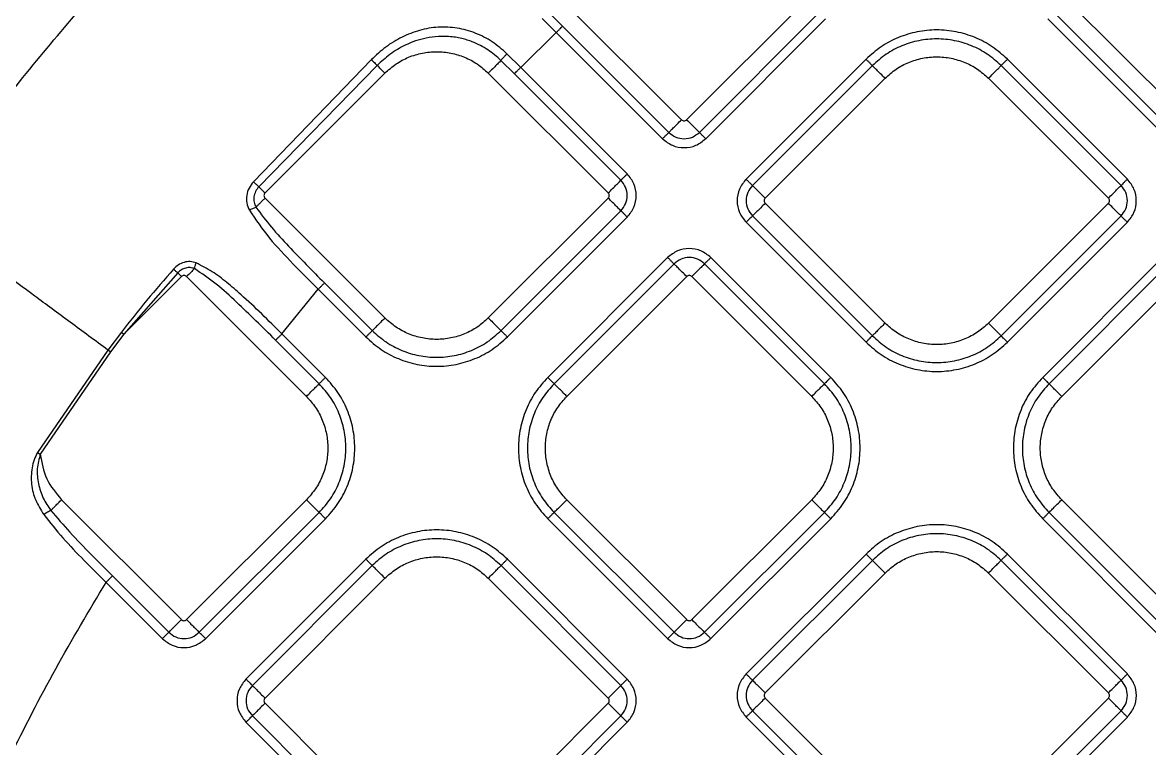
# Model space of a CAD drawing. Extents: x 943 to 1030, y 781 to 934.
# Drawn here: x 976.25 to 982.45, y 850.8 to 854.79 of the extents above; entities that cross this region are included whole.
import ezdxf

# ---------------------------------------------------------------- set-up
doc = ezdxf.new("R2010")
doc.units = 0
doc.header["$MEASUREMENT"] = 0
doc.layers.add('1', color=4, linetype='Continuous')

# ---------------------------------------------------------------- blocks, each defined once
blk = doc.blocks.new('AIRA')
at = {"layer": '1', "color": 3, "linetype": 'Continuous', "lineweight": 25}
for p, q in [((36.6975, 51.0894), (36.0387, 51.7483)), ((37.3846, 51.7483), (36.7258, 51.0894)), ((39.474, 51.0895), (38.8152, 51.7483)), ((35.9326, 51.646), (36.0093, 51.5684)), ((35.9692, 51.6788), (36.0442, 51.6033)), ((36.7955, 51.0197), (37.4543, 51.6785)), ((36.8304, 50.9848), (37.4892, 51.6437)), ((38.7106, 51.6437), (39.3694, 50.9849)), ((38.7455, 51.6786), (39.4043, 51.0197)), ((36.0442, 51.6033), (36.6278, 51.0197)), ((35.8139, 51.3768), (36.0093, 51.5684)), ((36.0093, 51.5684), (36.5929, 50.9848)), ((34.9933, 51.4195), (34.3457, 50.7482)), ((35.779, 51.342), (35.7055, 51.4151)), ((35.8139, 51.3768), (35.7383, 51.4517)), ((37.7112, 51.4217), (37.0524, 50.7628)), ((39.1474, 50.7628), (38.4885, 51.4217)), ((35.0256, 51.3878), (34.3751, 50.7207)), ((34.409, 50.6867), (35.0678, 51.3456)), ((35.636, 51.3456), (36.2948, 50.6867)), ((36.3645, 50.7565), (35.779, 51.342)), ((36.3994, 50.7913), (35.8139, 51.3768)), ((37.7461, 51.3868), (37.0873, 50.728)), ((39.1125, 50.728), (38.4537, 51.3868)), ((37.157, 50.6582), (37.8158, 51.3171)), ((38.3839, 51.3171), (39.0428, 50.6582)), ((35.0678, 49.9996), (34.409, 50.6585)), ((36.2948, 50.6585), (35.636, 49.9996)), ((37.8158, 49.9711), (37.157, 50.63)), ((39.0428, 50.63), (38.3839, 49.9711)), ((35.7057, 49.9299), (36.3645, 50.5887)), ((35.7406, 49.895), (36.3994, 50.5539)), ((37.0873, 50.5602), (37.7461, 49.9014)), ((38.4537, 49.9014), (39.1125, 50.5602)), ((37.0524, 50.5254), (37.7112, 49.8665)), ((38.4885, 49.8665), (39.1474, 50.5254)), ((36.6214, 50.3318), (35.9626, 49.673)), ((36.6563, 50.297), (35.9975, 49.6382)), ((37.4828, 49.6382), (36.824, 50.297)), ((37.5177, 49.673), (36.8589, 50.3318)), ((39.3409, 50.3318), (38.6821, 49.673)), ((39.3758, 50.297), (38.7169, 49.6381)), ((33.9296, 50.2471), (33.6337, 49.9114)), ((33.6337, 49.9114), (33.9495, 50.2272)), ((33.9495, 50.2272), (33.9296, 50.2471)), ((33.9778, 50.2272), (34.6366, 49.5684)), ((36.0672, 49.5684), (36.726, 50.2273)), ((36.7543, 50.2273), (37.4131, 49.5684)), ((38.7867, 49.5684), (39.4455, 50.2272)), ((34.502, 49.9122), (34.7011, 50.1572)), ((34.7011, 50.1572), (34.9633, 49.895)), ((34.736, 50.1921), (34.9981, 49.9299)), ((33.6196, 49.922), (33.5462, 49.8231)), ((33.6337, 49.9114), (33.5604, 49.8127)), ((33.6196, 49.922), (33.6337, 49.9114)), ((34.7412, 49.673), (34.502, 49.9122)), ((34.7063, 49.6381), (34.4672, 49.8773)), ((33.5462, 49.8231), (33.1595, 49.2606)), ((33.5604, 49.8127), (33.1744, 49.251)), ((33.5604, 49.8127), (33.5462, 49.8231)), ((33.1595, 49.2606), (33.1744, 49.251)), ((33.9495, 48.3414), (33.2907, 49.0003)), ((34.6366, 49.0003), (33.9778, 48.3414)), ((36.726, 48.3415), (36.0672, 49.0003)), ((37.4131, 49.0003), (36.7543, 48.3415)), ((39.4455, 48.3414), (38.7867, 49.0003)), ((34.0475, 48.2717), (34.7063, 48.9305)), ((35.9975, 48.9306), (36.6563, 48.2717)), ((36.824, 48.2717), (37.4828, 48.9306)), ((38.7169, 48.9305), (39.3758, 48.2717)), ((34.0824, 48.2368), (34.7412, 48.8957)), ((35.9626, 48.8957), (36.6214, 48.2369)), ((36.8589, 48.2369), (37.5177, 48.8957)), ((38.6821, 48.8957), (39.3409, 48.2368)), ((34.9632, 48.6737), (34.3044, 48.0148)), ((36.3994, 48.0148), (35.7405, 48.6737)), ((37.7113, 48.7022), (37.0524, 48.0433)), ((39.1474, 48.0433), (38.4886, 48.7022)), ((34.9981, 48.6388), (34.3393, 47.98)), ((36.3645, 47.98), (35.7057, 48.6388)), ((37.7461, 48.6673), (37.0873, 48.0085)), ((39.1125, 48.0085), (38.4537, 48.6673)), ((33.5353, 48.5465), (33.8449, 48.2368)), ((33.5701, 48.5814), (33.8798, 48.2717)), ((34.409, 47.9102), (35.0678, 48.5691)), ((35.6359, 48.5691), (36.2948, 47.9102)), ((37.157, 47.9387), (37.8158, 48.5976)), ((38.384, 48.5976), (39.0428, 47.9387)), ((35.0678, 47.2231), (34.409, 47.882)), ((36.2948, 47.882), (35.6359, 47.2231)), ((37.8158, 47.2516), (37.157, 47.9105)), ((39.0428, 47.9105), (38.384, 47.2516)), ((34.3393, 47.8122), (34.9981, 47.1534)), ((35.7057, 47.1534), (36.3645, 47.8122)), ((37.0524, 47.8059), (37.7113, 47.147)), ((37.0873, 47.8407), (37.7461, 47.1819)), ((38.4537, 47.1819), (39.1125, 47.8407)), ((38.4886, 47.147), (39.1474, 47.8059)), ((34.3044, 47.7774), (34.9632, 47.1185)), ((35.7405, 47.1185), (36.3994, 47.7774))]:
    blk.add_line(p, q, dxfattribs=at)
for points, knots in [([(27.2742, 49.5266), (27.2744, 49.5272), (27.2766, 49.5329), (27.2844, 49.5537), (27.3011, 49.5979), (27.3287, 49.6701), (27.3736, 49.7856), (27.4395, 49.9512), (27.5311, 50.1731), (27.6438, 50.4345), (27.7789, 50.7328), (27.9377, 51.0649), (28.1253, 51.4338), (28.3444, 51.8373), (28.5976, 52.2721), (28.8086, 52.6084), (28.9508, 52.8248), (29.0024, 52.9022), (29.0422, 52.9613), (29.0847, 53.0239), (29.1359, 53.0982), (29.1902, 53.1762), (29.2402, 53.2472), (29.2849, 53.31), (29.3266, 53.368), (29.3721, 53.4308), (29.4262, 53.5047), (29.4837, 53.5823), (29.5394, 53.6566), (29.5879, 53.7205), (29.6279, 53.773), (29.6638, 53.8197), (29.7051, 53.8731), (29.7609, 53.9445), (29.8322, 54.035), (29.9057, 54.1269), (29.9707, 54.2072), (30.0252, 54.274), (30.0801, 54.3408), (30.1445, 54.4182), (30.2155, 54.5028), (30.2728, 54.5703), (30.3134, 54.6177), (30.3383, 54.6467), (30.3664, 54.6793), (30.3988, 54.7167), (30.4354, 54.7587), (30.4987, 54.8309), (30.5953, 54.9399), (30.7326, 55.0918), (30.8506, 55.2196), (30.9413, 55.3161), (30.9964, 55.3745), (31.054, 55.4348), (31.1138, 55.4971), (31.1761, 55.5613), (31.2408, 55.6273), (31.308, 55.6953), (31.4913, 55.8791), (31.7953, 56.1739), (32.129, 56.479), (32.373, 56.6936), (32.529, 56.8282), (32.6864, 56.961), (32.8287, 57.0787), (32.9478, 57.1754), (33.0541, 57.2606), (33.1532, 57.3389), (33.2512, 57.4152), (33.346, 57.488), (33.4481, 57.5652), (33.5484, 57.6399), (33.6641, 57.7246), (33.7935, 57.8176), (33.9428, 57.9224), (34.1002, 58.0302), (34.4023, 58.2319), (34.8541, 58.5156), (35.4641, 58.8627), (35.9364, 59.1051), (36.2603, 59.2603), (36.4296, 59.3392), (36.5972, 59.4149), (36.7557, 59.4844), (36.8973, 59.545), (37.0319, 59.6012), (37.1709, 59.6579), (37.3134, 59.7145), (37.4432, 59.7648), (37.5467, 59.8041), (37.6069, 59.8264), (37.6324, 59.8359)], [0, 0, 0, 0, 0.000124, 0.001229, 0.004412, 0.009548, 0.016635, 0.029119, 0.045065, 0.064469, 0.085876, 0.110335, 0.137849, 0.168399, 0.201865, 0.238167, 0.247545, 0.253497, 0.256723, 0.261748, 0.268571, 0.274714, 0.28069, 0.285898, 0.290077, 0.294924, 0.301365, 0.308322, 0.314184, 0.319875, 0.32431, 0.327353, 0.331606, 0.337763, 0.345418, 0.354568, 0.361222, 0.366012, 0.371753, 0.378445, 0.386087, 0.39376, 0.396097, 0.398529, 0.401387, 0.404669, 0.408376, 0.412507, 0.423798, 0.437403, 0.453323, 0.458457, 0.463791, 0.469328, 0.475066, 0.481007, 0.487151, 0.493497, 0.500047, 0.538894, 0.577869, 0.590152, 0.603646, 0.618933, 0.631201, 0.640452, 0.649499, 0.658367, 0.665623, 0.674255, 0.682194, 0.691131, 0.699197, 0.710766, 0.72289, 0.73557, 0.74881, 0.795296, 0.84191, 0.888709, 0.901103, 0.913515, 0.925944, 0.937772, 0.948, 0.956647, 0.966841, 0.977926, 0.987212, 0.994572, 1, 1, 1, 1]), ([(32.3578, 50.8947), (32.5451, 51.1374), (32.9199, 51.6228), (33.5251, 52.3159), (34.1596, 52.982), (34.8256, 53.6166), (35.5185, 54.222), (36.0039, 54.5967), (36.2467, 54.784)], [0, 0, 0, 0, 0.166666, 0.333332, 0.5, 0.666668, 0.833334, 1, 1, 1, 1]), ([(32.5094, 50.5871), (32.7027, 50.8415), (33.089, 51.3498), (33.716, 52.0735), (34.3747, 52.7668), (35.068, 53.4257), (35.7917, 54.0527), (36.3002, 54.4389), (36.5545, 54.6322)], [0, 0, 0, 0, 0.166888, 0.333537, 0.499998, 0.666419, 0.833132, 1, 1, 1, 1]), ([(32.1961, 51.0565), (32.2594, 51.1404), (32.3861, 51.3081), (32.582, 51.5552), (32.7938, 51.8138), (32.969, 52.0197), (33.1048, 52.1752), (33.1866, 52.2678), (33.2691, 52.36), (33.352, 52.4516), (33.4213, 52.5271), (33.4847, 52.5957), (33.5478, 52.6632), (33.6314, 52.7519), (33.7233, 52.8481), (33.8132, 52.9408), (33.8897, 53.0189), (33.9524, 53.0822), (33.9896, 53.1195), (34.0059, 53.1357)], [0, 0, 0, 0, 0.114289, 0.228578, 0.342868, 0.477735, 0.522539, 0.567343, 0.612148, 0.656952, 0.701756, 0.723555, 0.758549, 0.802218, 0.856167, 0.903096, 0.942712, 0.975013, 1, 1, 1, 1]), ([(35.7383, 51.4517), (35.712, 51.4748), (35.6593, 51.521), (35.5654, 51.5684), (35.4649, 51.5959), (35.3609, 51.6012), (35.2579, 51.5839), (35.1605, 51.5458), (35.0703, 51.4912), (35.019, 51.4434), (34.9933, 51.4195)], [0, 0, 0, 0, 0.125009, 0.250262, 0.375071, 0.49983, 0.625036, 0.749798, 0.874707, 1, 1, 1, 1]), ([(35.7055, 51.4151), (35.6824, 51.4355), (35.6471, 51.4667), (35.5921, 51.4984), (35.5537, 51.5158), (35.5192, 51.5278), (35.4888, 51.5361), (35.4547, 51.5428), (35.4119, 51.5476), (35.3575, 51.5479), (35.2964, 51.5398), (35.2353, 51.523), (35.1677, 51.4949), (35.0949, 51.4518), (35.0482, 51.4087), (35.0256, 51.3878)], [0, 0, 0, 0, 0.121259, 0.184833, 0.25027, 0.287685, 0.329345, 0.375196, 0.425539, 0.500115, 0.590341, 0.668966, 0.750183, 0.879057, 1, 1, 1, 1]), ([(34.9933, 51.4195), (34.996, 51.4168), (35.0015, 51.4114), (35.0101, 51.4029), (35.0185, 51.3948), (35.0233, 51.3901), (35.0256, 51.3878)], [0, 0, 0, 0, 0.246415, 0.5, 0.753585, 1, 1, 1, 1]), ([(35.7383, 51.4517), (35.7344, 51.4477), (35.7264, 51.4394), (35.716, 51.4281), (35.7082, 51.4191), (35.7064, 51.4164), (35.7055, 51.4151)], [0, 0, 0, 0, 0.2423544, 0.5, 0.7576456, 1, 1, 1, 1]), ([(36.6975, 51.0894), (36.6996, 51.0878), (36.7037, 51.0845), (36.7116, 51.0831), (36.7196, 51.0845), (36.7237, 51.0878), (36.7258, 51.0894)], [0, 0, 0, 0, 0.25001, 0.5, 0.74999, 1, 1, 1, 1]), ([(36.5929, 50.9848), (36.6103, 50.9711), (36.645, 50.9436), (36.7117, 50.9317), (36.7784, 50.9437), (36.813, 50.9711), (36.8304, 50.9848)], [0, 0, 0, 0, 0.250225, 0.500436, 0.750211, 1, 1, 1, 1]), ([(36.6278, 51.0197), (36.64, 51.01), (36.6646, 50.9906), (36.7116, 50.9821), (36.7588, 50.9906), (36.7832, 51.01), (36.7955, 51.0197)], [0, 0, 0, 0, 0.249635, 0.500178, 0.750078, 1, 1, 1, 1]), ([(36.3994, 50.5539), (36.4131, 50.5713), (36.4406, 50.606), (36.4526, 50.6727), (36.4406, 50.7393), (36.4131, 50.774), (36.3994, 50.7913)], [0, 0, 0, 0, 0.250225, 0.500436, 0.750211, 1, 1, 1, 1]), ([(34.3457, 50.7482), (34.3368, 50.7371), (34.3191, 50.7148), (34.3065, 50.6736), (34.3059, 50.6307), (34.3171, 50.6051), (34.3228, 50.5923)], [0, 0, 0, 0, 0.247953, 0.496327, 0.74674, 1, 1, 1, 1]), ([(34.3457, 50.7482), (34.3481, 50.7459), (34.3529, 50.7413), (34.3606, 50.7341), (34.3682, 50.7271), (34.3728, 50.7228), (34.3751, 50.7207)], [0, 0, 0, 0, 0.2472747, 0.5, 0.7527253, 1, 1, 1, 1]), ([(34.3751, 50.7207), (34.3686, 50.7125), (34.3556, 50.6961), (34.3467, 50.6661), (34.3466, 50.6354), (34.3547, 50.6173), (34.3588, 50.6082)], [0, 0, 0, 0, 0.25401, 0.505134, 0.753286, 1, 1, 1, 1]), ([(36.3645, 50.5887), (36.3742, 50.601), (36.3936, 50.6255), (36.4021, 50.6726), (36.3936, 50.7197), (36.3742, 50.7442), (36.3645, 50.7565)], [0, 0, 0, 0, 0.249635, 0.500178, 0.750078, 1, 1, 1, 1]), ([(37.0524, 50.7628), (37.0387, 50.7454), (37.0112, 50.7107), (36.9992, 50.644), (37.0112, 50.5774), (37.0387, 50.5427), (37.0524, 50.5254)], [0, 0, 0, 0, 0.250225, 0.500436, 0.750211, 1, 1, 1, 1]), ([(37.0873, 50.728), (37.0776, 50.7157), (37.0582, 50.6912), (37.0497, 50.6441), (37.0581, 50.597), (37.0775, 50.5725), (37.0873, 50.5602)], [0, 0, 0, 0, 0.249635, 0.500178, 0.750078, 1, 1, 1, 1]), ([(39.1125, 50.5602), (39.1222, 50.5725), (39.1416, 50.597), (39.1501, 50.6441), (39.1416, 50.6912), (39.1222, 50.7157), (39.1125, 50.728)], [0, 0, 0, 0, 0.2496354, 0.5001783, 0.7500779, 1, 1, 1, 1]), ([(39.1474, 50.5254), (39.1611, 50.5427), (39.1886, 50.5775), (39.2005, 50.6442), (39.1885, 50.7108), (39.1611, 50.7455), (39.1474, 50.7628)], [0, 0, 0, 0, 0.2502254, 0.5004363, 0.7502109, 1, 1, 1, 1]), ([(34.409, 50.6867), (34.4074, 50.6847), (34.4041, 50.6805), (34.4027, 50.6726), (34.4041, 50.6647), (34.4074, 50.6605), (34.409, 50.6585)], [0, 0, 0, 0, 0.2500103, 0.5, 0.7499897, 1, 1, 1, 1]), ([(36.2948, 50.6585), (36.2965, 50.6605), (36.2997, 50.6647), (36.3011, 50.6726), (36.2997, 50.6805), (36.2965, 50.6847), (36.2948, 50.6867)], [0, 0, 0, 0, 0.2500103, 0.5, 0.7499897, 1, 1, 1, 1]), ([(37.157, 50.6582), (37.1553, 50.6562), (37.1521, 50.652), (37.1507, 50.6441), (37.1521, 50.6361), (37.1553, 50.632), (37.157, 50.63)], [0, 0, 0, 0, 0.25001, 0.5, 0.74999, 1, 1, 1, 1]), ([(39.0428, 50.63), (39.0444, 50.632), (39.0477, 50.6361), (39.0491, 50.6441), (39.0477, 50.652), (39.0444, 50.6562), (39.0428, 50.6582)], [0, 0, 0, 0, 0.25001, 0.5, 0.74999, 1, 1, 1, 1]), ([(34.3228, 50.5923), (34.3258, 50.594), (34.332, 50.5975), (34.3415, 50.6021), (34.3507, 50.6058), (34.3561, 50.6075), (34.3588, 50.6082)], [0, 0, 0, 0, 0.24713, 0.5, 0.75287, 1, 1, 1, 1]), ([(34.3228, 50.5923), (34.3583, 50.5403), (34.4294, 50.4361), (34.5635, 50.2958), (34.6552, 50.2034), (34.7011, 50.1572)], [0, 0, 0, 0, 0.332558, 0.666205, 1, 1, 1, 1]), ([(34.3588, 50.6082), (34.3867, 50.5711), (34.4424, 50.4969), (34.5379, 50.3942), (34.6358, 50.2926), (34.7023, 50.2258), (34.736, 50.1921)], [0, 0, 0, 0, 0.249907, 0.499792, 0.747561, 1, 1, 1, 1]), ([(33.5462, 49.8231), (33.476, 49.8749), (33.3344, 49.9792), (33.1399, 50.1225), (32.9637, 50.2524), (32.8124, 50.3638), (32.6896, 50.4543), (32.5983, 50.5216), (32.5358, 50.5677), (32.5181, 50.5807), (32.5094, 50.5871)], [0, 0, 0, 0, 0.126367, 0.254925, 0.384372, 0.51335, 0.640532, 0.764697, 0.884798, 1, 1, 1, 1]), ([(36.8589, 50.3318), (36.8415, 50.3456), (36.8067, 50.3731), (36.7401, 50.385), (36.6734, 50.373), (36.6388, 50.3456), (36.6214, 50.3318)], [0, 0, 0, 0, 0.2502254, 0.5004363, 0.7502109, 1, 1, 1, 1]), ([(34.031, 50.302), (34.0201, 50.3052), (33.9982, 50.3116), (33.9635, 50.3068), (33.9313, 50.2923), (33.9145, 50.2759), (33.9062, 50.2677)], [0, 0, 0, 0, 0.252058, 0.502462, 0.751491, 1, 1, 1, 1]), ([(34.502, 49.9122), (34.465, 49.9488), (34.3911, 50.0221), (34.2905, 50.1167), (34.2001, 50.1944), (34.12, 50.2568), (34.0608, 50.2869), (34.031, 50.302)], [0, 0, 0, 0, 0.25029, 0.500623, 0.667262, 0.83305, 1, 1, 1, 1]), ([(36.824, 50.297), (36.8118, 50.3067), (36.7872, 50.3261), (36.7401, 50.3345), (36.693, 50.3261), (36.6685, 50.3067), (36.6563, 50.297)], [0, 0, 0, 0, 0.249635, 0.500178, 0.750078, 1, 1, 1, 1]), ([(33.9062, 50.2677), (33.8568, 50.2114), (33.7582, 50.0987), (33.6658, 49.9809), (33.6196, 49.922)], [0, 0, 0, 0, 0.50001, 1, 1, 1, 1]), ([(34.0212, 50.2707), (34.0136, 50.2732), (33.9982, 50.2781), (33.9731, 50.2752), (33.9489, 50.2654), (33.9361, 50.2533), (33.9296, 50.2471)], [0, 0, 0, 0, 0.242489, 0.487987, 0.739882, 1, 1, 1, 1]), ([(33.9778, 50.2272), (33.9757, 50.2289), (33.9716, 50.2322), (33.9636, 50.2336), (33.9557, 50.2322), (33.9516, 50.2289), (33.9495, 50.2272)], [0, 0, 0, 0, 0.2500103, 0.5, 0.7499897, 1, 1, 1, 1]), ([(34.4672, 49.8773), (34.4312, 49.9132), (34.3603, 49.9839), (34.2522, 50.0873), (34.1433, 50.1883), (34.0619, 50.2432), (34.0212, 50.2707)], [0, 0, 0, 0, 0.253812, 0.500481, 0.750242, 1, 1, 1, 1]), ([(36.7543, 50.2273), (36.7522, 50.2289), (36.7481, 50.2322), (36.7401, 50.2336), (36.7322, 50.2322), (36.7281, 50.2289), (36.726, 50.2273)], [0, 0, 0, 0, 0.25001, 0.5, 0.74999, 1, 1, 1, 1]), ([(33.1595, 49.2606), (33.1523, 49.2471), (33.1379, 49.2201), (33.1242, 49.1606), (33.1226, 49.0847), (33.1447, 48.9962), (33.1767, 48.9452), (33.1928, 48.9196)], [0, 0, 0, 0, 0.123961, 0.248536, 0.496992, 0.747482, 1, 1, 1, 1]), ([(33.1744, 49.251), (33.1672, 49.2243), (33.1529, 49.1708), (33.1615, 49.0874), (33.1865, 49.0089), (33.2174, 48.964), (33.2325, 48.9421)], [0, 0, 0, 0, 0.249833, 0.499502, 0.755695, 1, 1, 1, 1]), ([(33.1928, 48.9196), (33.1963, 48.9221), (33.2034, 48.9272), (33.2142, 48.9338), (33.2244, 48.9391), (33.2298, 48.9412), (33.2325, 48.9421)], [0, 0, 0, 0, 0.245697, 0.5, 0.754303, 1, 1, 1, 1]), ([(33.1928, 48.9196), (33.2273, 48.8761), (33.2963, 48.789), (33.4144, 48.6671), (33.4949, 48.5867), (33.5353, 48.5465)], [0, 0, 0, 0, 0.332749, 0.666038, 1, 1, 1, 1]), ([(33.2325, 48.9421), (33.2669, 48.9016), (33.3374, 48.8184), (33.4524, 48.6999), (33.5312, 48.6206), (33.5701, 48.5814)], [0, 0, 0, 0, 0.32418, 0.665821, 1, 1, 1, 1]), ([(32.4176, 46.0541), (32.4704, 46.2282), (32.5761, 46.5769), (32.7761, 47.0866), (33.0028, 47.586), (33.2546, 48.0743), (33.4417, 48.3891), (33.5353, 48.5465)], [0, 0, 0, 0, 0.199118, 0.39883, 0.599052, 0.79956, 1, 1, 1, 1]), ([(33.9495, 48.3414), (33.9516, 48.3398), (33.9557, 48.3365), (33.9636, 48.3351), (33.9716, 48.3365), (33.9757, 48.3398), (33.9778, 48.3414)], [0, 0, 0, 0, 0.25001, 0.5, 0.74999, 1, 1, 1, 1]), ([(36.726, 48.3415), (36.7281, 48.3398), (36.7322, 48.3365), (36.7401, 48.3351), (36.7481, 48.3365), (36.7522, 48.3398), (36.7543, 48.3415)], [0, 0, 0, 0, 0.25001, 0.5, 0.74999, 1, 1, 1, 1]), ([(33.8449, 48.2368), (33.8623, 48.2231), (33.897, 48.1956), (33.9637, 48.1837), (34.0304, 48.1957), (34.065, 48.2231), (34.0824, 48.2368)], [0, 0, 0, 0, 0.250225, 0.500436, 0.750211, 1, 1, 1, 1]), ([(33.8798, 48.2717), (33.892, 48.262), (33.9166, 48.2426), (33.9636, 48.2341), (34.0108, 48.2426), (34.0352, 48.262), (34.0475, 48.2717)], [0, 0, 0, 0, 0.249635, 0.500178, 0.750078, 1, 1, 1, 1]), ([(36.6214, 48.2369), (36.6388, 48.2231), (36.6736, 48.1957), (36.7402, 48.1837), (36.8069, 48.1957), (36.8415, 48.2232), (36.8589, 48.2369)], [0, 0, 0, 0, 0.250225, 0.500436, 0.750211, 1, 1, 1, 1]), ([(36.6563, 48.2717), (36.6685, 48.2621), (36.6931, 48.2427), (36.7401, 48.2342), (36.7873, 48.2426), (36.8118, 48.262), (36.824, 48.2717)], [0, 0, 0, 0, 0.249635, 0.500178, 0.750078, 1, 1, 1, 1]), ([(34.3044, 48.0148), (34.2907, 47.9974), (34.2632, 47.9627), (34.2512, 47.896), (34.2632, 47.8294), (34.2907, 47.7947), (34.3044, 47.7774)], [0, 0, 0, 0, 0.250225, 0.500436, 0.750211, 1, 1, 1, 1]), ([(36.3994, 47.7774), (36.4131, 47.7947), (36.4406, 47.8295), (36.4525, 47.8962), (36.4405, 47.9628), (36.4131, 47.9975), (36.3994, 48.0148)], [0, 0, 0, 0, 0.250225, 0.500436, 0.750211, 1, 1, 1, 1]), ([(37.0524, 48.0433), (37.0387, 48.0259), (37.0112, 47.9912), (36.9993, 47.9245), (37.0112, 47.8579), (37.0387, 47.8232), (37.0524, 47.8059)], [0, 0, 0, 0, 0.250225, 0.500436, 0.750211, 1, 1, 1, 1]), ([(37.0873, 48.0085), (37.0776, 47.9962), (37.0582, 47.9717), (37.0497, 47.9246), (37.0582, 47.8775), (37.0776, 47.853), (37.0873, 47.8407)], [0, 0, 0, 0, 0.249635, 0.500178, 0.750078, 1, 1, 1, 1]), ([(39.1125, 47.8407), (39.1222, 47.853), (39.1416, 47.8775), (39.1501, 47.9246), (39.1416, 47.9717), (39.1222, 47.9962), (39.1125, 48.0085)], [0, 0, 0, 0, 0.2496354, 0.5001783, 0.7500779, 1, 1, 1, 1]), ([(39.1474, 47.8059), (39.1611, 47.8233), (39.1886, 47.858), (39.2006, 47.9247), (39.1886, 47.9913), (39.1611, 48.026), (39.1474, 48.0433)], [0, 0, 0, 0, 0.250225, 0.500436, 0.750211, 1, 1, 1, 1]), ([(34.3393, 47.98), (34.3296, 47.9677), (34.3102, 47.9432), (34.3017, 47.8961), (34.3101, 47.849), (34.3295, 47.8245), (34.3393, 47.8122)], [0, 0, 0, 0, 0.249635, 0.500178, 0.750078, 1, 1, 1, 1]), ([(36.3645, 47.8122), (36.3742, 47.8245), (36.3936, 47.849), (36.4021, 47.8961), (36.3936, 47.9432), (36.3742, 47.9677), (36.3645, 47.98)], [0, 0, 0, 0, 0.249635, 0.500178, 0.750078, 1, 1, 1, 1]), ([(37.157, 47.9387), (37.1554, 47.9367), (37.1521, 47.9325), (37.1507, 47.9246), (37.1521, 47.9167), (37.1554, 47.9125), (37.157, 47.9105)], [0, 0, 0, 0, 0.25001, 0.5, 0.74999, 1, 1, 1, 1]), ([(39.0428, 47.9105), (39.0445, 47.9125), (39.0477, 47.9167), (39.0491, 47.9246), (39.0477, 47.9325), (39.0445, 47.9367), (39.0428, 47.9387)], [0, 0, 0, 0, 0.2500103, 0.5, 0.7499897, 1, 1, 1, 1]), ([(34.409, 47.9102), (34.4073, 47.9082), (34.4041, 47.904), (34.4027, 47.8961), (34.4041, 47.8881), (34.4073, 47.884), (34.409, 47.882)], [0, 0, 0, 0, 0.25001, 0.5, 0.74999, 1, 1, 1, 1]), ([(36.2948, 47.882), (36.2964, 47.884), (36.2997, 47.8881), (36.3011, 47.8961), (36.2997, 47.904), (36.2964, 47.9082), (36.2948, 47.9102)], [0, 0, 0, 0, 0.25001, 0.5, 0.74999, 1, 1, 1, 1])]:
    blk.add_open_spline(points, degree=3, knots=knots, dxfattribs=at)
for points in [[(36.0093, 51.5684), (36.0135, 51.5726), (36.0217, 51.5809), (36.0326, 51.5917), (36.0409, 51.6), (36.0431, 51.6022), (36.0442, 51.6033)], [(38.4885, 51.4217), (38.4616, 51.4456), (38.4079, 51.4936), (38.3114, 51.5439), (38.2078, 51.5756), (38.0999, 51.5862), (37.9919, 51.5756), (37.8884, 51.5439), (37.7919, 51.4936), (37.7381, 51.4456), (37.7112, 51.4217)], [(38.4537, 51.3868), (38.4292, 51.4086), (38.3802, 51.4523), (38.2924, 51.4981), (38.1982, 51.5269), (38.0999, 51.5365), (38.0016, 51.5269), (37.9073, 51.4981), (37.8195, 51.4523), (37.7706, 51.4086), (37.7461, 51.3868)], [(35.0678, 51.3456), (35.0875, 51.3631), (35.1268, 51.3982), (35.1973, 51.4349), (35.273, 51.4581), (35.3519, 51.4658), (35.4308, 51.4581), (35.5065, 51.4349), (35.577, 51.3982), (35.6163, 51.3631), (35.636, 51.3456)], [(35.7055, 51.4151), (35.7031, 51.4127), (35.6985, 51.4081), (35.6819, 51.3915), (35.6605, 51.3701), (35.6441, 51.3537), (35.636, 51.3456)], [(37.7112, 51.4217), (37.7154, 51.4175), (37.7236, 51.4092), (37.7345, 51.3984), (37.7428, 51.3901), (37.745, 51.3879), (37.7461, 51.3868)], [(37.8158, 51.3171), (37.8355, 51.3346), (37.8748, 51.3697), (37.9453, 51.4064), (38.021, 51.4296), (38.0999, 51.4373), (38.1788, 51.4296), (38.2545, 51.4064), (38.325, 51.3697), (38.3643, 51.3346), (38.3839, 51.3171)], [(38.4885, 51.4217), (38.4844, 51.4175), (38.4761, 51.4092), (38.4653, 51.3984), (38.457, 51.3901), (38.4548, 51.3879), (38.4537, 51.3868)], [(35.0678, 51.3456), (35.0602, 51.3532), (35.0451, 51.3684), (35.0321, 51.3813), (35.0256, 51.3878)], [(35.779, 51.342), (35.7802, 51.3431), (35.7824, 51.3453), (35.7907, 51.3536), (35.8015, 51.3644), (35.8098, 51.3727), (35.8139, 51.3768)], [(37.8158, 51.3171), (37.8075, 51.3253), (37.791, 51.3419), (37.7693, 51.3636), (37.7527, 51.3802), (37.7483, 51.3846), (37.7461, 51.3868)], [(38.3839, 51.3171), (38.3922, 51.3253), (38.4088, 51.3419), (38.4304, 51.3636), (38.447, 51.3802), (38.4515, 51.3846), (38.4537, 51.3868)], [(36.6278, 51.0197), (36.63, 51.0219), (36.6344, 51.0263), (36.651, 51.0429), (36.6727, 51.0646), (36.6892, 51.0812), (36.6975, 51.0894)], [(36.7258, 51.0894), (36.7341, 51.0812), (36.7506, 51.0646), (36.7723, 51.0429), (36.7889, 51.0263), (36.7933, 51.0219), (36.7955, 51.0197)], [(36.5929, 50.9848), (36.5971, 50.989), (36.6053, 50.9973), (36.6162, 51.0081), (36.6245, 51.0164), (36.6267, 51.0186), (36.6278, 51.0197)], [(36.8304, 50.9848), (36.8262, 50.989), (36.8179, 50.9973), (36.8071, 51.0081), (36.7988, 51.0164), (36.7966, 51.0186), (36.7955, 51.0197)], [(36.3994, 50.7913), (36.3953, 50.7872), (36.387, 50.7789), (36.3761, 50.7681), (36.3679, 50.7598), (36.3656, 50.7576), (36.3645, 50.7565)], [(34.3751, 50.7207), (34.3804, 50.7153), (34.3912, 50.7045), (34.4031, 50.6927), (34.409, 50.6867)], [(36.2948, 50.6867), (36.3031, 50.695), (36.3196, 50.7116), (36.3413, 50.7332), (36.3579, 50.7498), (36.3623, 50.7543), (36.3645, 50.7565)], [(37.0524, 50.7628), (37.0565, 50.7587), (37.0648, 50.7504), (37.0756, 50.7396), (37.0839, 50.7313), (37.0861, 50.7291), (37.0873, 50.728)], [(37.0873, 50.728), (37.0895, 50.7257), (37.0939, 50.7213), (37.1105, 50.7047), (37.1321, 50.6831), (37.1487, 50.6665), (37.157, 50.6582)], [(39.0428, 50.6582), (39.0511, 50.6665), (39.0676, 50.6831), (39.0893, 50.7047), (39.1059, 50.7213), (39.1103, 50.7257), (39.1125, 50.728)], [(39.1474, 50.7628), (39.1432, 50.7587), (39.1349, 50.7504), (39.1241, 50.7396), (39.1158, 50.7313), (39.1136, 50.7291), (39.1125, 50.728)], [(34.409, 50.6585), (34.4044, 50.6538), (34.395, 50.6445), (34.3817, 50.6311), (34.3692, 50.6186), (34.3623, 50.6117), (34.3588, 50.6082)], [(36.3645, 50.5887), (36.3623, 50.591), (36.3579, 50.5954), (36.3413, 50.612), (36.3196, 50.6336), (36.3031, 50.6502), (36.2948, 50.6585)], [(37.157, 50.63), (37.1487, 50.6217), (37.1321, 50.6051), (37.1105, 50.5835), (37.0939, 50.5669), (37.0895, 50.5624), (37.0873, 50.5602)], [(39.1125, 50.5602), (39.1103, 50.5624), (39.1059, 50.5669), (39.0893, 50.5835), (39.0676, 50.6051), (39.0511, 50.6217), (39.0428, 50.63)], [(36.3994, 50.5539), (36.3953, 50.558), (36.387, 50.5663), (36.3761, 50.5771), (36.3679, 50.5854), (36.3656, 50.5876), (36.3645, 50.5887)], [(37.0873, 50.5602), (37.0861, 50.5591), (37.0839, 50.5569), (37.0756, 50.5486), (37.0648, 50.5378), (37.0565, 50.5295), (37.0524, 50.5254)], [(39.1474, 50.5254), (39.1432, 50.5295), (39.1349, 50.5378), (39.1241, 50.5486), (39.1158, 50.5569), (39.1136, 50.5591), (39.1125, 50.5602)], [(34.0212, 50.2707), (34.0224, 50.2757), (34.0246, 50.2858), (34.0289, 50.2966), (34.031, 50.302)], [(36.6214, 50.3318), (36.6256, 50.3277), (36.6338, 50.3194), (36.6447, 50.3086), (36.653, 50.3003), (36.6552, 50.2981), (36.6563, 50.297)], [(36.726, 50.2273), (36.7177, 50.2355), (36.7012, 50.2521), (36.6795, 50.2738), (36.6629, 50.2903), (36.6585, 50.2948), (36.6563, 50.297)], [(36.824, 50.297), (36.8218, 50.2948), (36.8174, 50.2903), (36.8008, 50.2738), (36.7791, 50.2521), (36.7626, 50.2355), (36.7543, 50.2273)], [(36.8589, 50.3318), (36.8547, 50.3277), (36.8465, 50.3194), (36.8356, 50.3086), (36.8273, 50.3003), (36.8251, 50.2981), (36.824, 50.297)], [(33.9062, 50.2677), (33.91, 50.2643), (33.9177, 50.2574), (33.9257, 50.2506), (33.9296, 50.2471)], [(34.0212, 50.2707), (34.0146, 50.2641), (34.0014, 50.2508), (33.9856, 50.2351), (33.9778, 50.2272)], [(34.7011, 50.1572), (34.7052, 50.1614), (34.7135, 50.1696), (34.7243, 50.1805), (34.7326, 50.1888), (34.7348, 50.191), (34.736, 50.1921)], [(35.0678, 49.9996), (35.0596, 49.9914), (35.043, 49.9748), (35.0214, 49.9531), (35.0048, 49.9365), (35.0003, 49.9321), (34.9981, 49.9299)], [(35.636, 49.9996), (35.6163, 49.9821), (35.577, 49.947), (35.5065, 49.9103), (35.4308, 49.8871), (35.3519, 49.8794), (35.273, 49.8871), (35.1973, 49.9103), (35.1268, 49.947), (35.0875, 49.9821), (35.0678, 49.9996)], [(35.636, 49.9996), (35.6443, 49.9914), (35.6608, 49.9748), (35.6825, 49.9531), (35.6991, 49.9365), (35.7035, 49.9321), (35.7057, 49.9299)], [(37.8158, 49.9711), (37.8075, 49.9628), (37.791, 49.9463), (37.7693, 49.9246), (37.7527, 49.908), (37.7483, 49.9036), (37.7461, 49.9014)], [(38.3839, 49.9711), (38.3643, 49.9536), (38.325, 49.9185), (38.2545, 49.8818), (38.1788, 49.8586), (38.0999, 49.8509), (38.021, 49.8586), (37.9453, 49.8818), (37.8748, 49.9185), (37.8355, 49.9536), (37.8158, 49.9711)], [(38.3839, 49.9711), (38.3922, 49.9628), (38.4088, 49.9463), (38.4304, 49.9246), (38.447, 49.908), (38.4515, 49.9036), (38.4537, 49.9014)], [(34.502, 49.9122), (34.4979, 49.908), (34.4896, 49.8997), (34.4788, 49.8889), (34.4705, 49.8806), (34.4683, 49.8784), (34.4672, 49.8773)], [(34.9633, 49.895), (34.9674, 49.8992), (34.9757, 49.9075), (34.9865, 49.9183), (34.9948, 49.9266), (34.997, 49.9288), (34.9981, 49.9299)], [(34.9981, 49.9299), (35.0226, 49.9081), (35.0715, 49.8644), (35.1594, 49.8186), (35.2536, 49.7898), (35.3519, 49.7802), (35.4502, 49.7898), (35.5444, 49.8186), (35.6323, 49.8644), (35.6812, 49.9081), (35.7057, 49.9299)], [(35.7406, 49.895), (35.7364, 49.8992), (35.7281, 49.9075), (35.7173, 49.9183), (35.709, 49.9266), (35.7068, 49.9288), (35.7057, 49.9299)], [(34.9633, 49.895), (34.9901, 49.8711), (35.0439, 49.8231), (35.1404, 49.7728), (35.2439, 49.7411), (35.3519, 49.7305), (35.4599, 49.7411), (35.5634, 49.7728), (35.6599, 49.8231), (35.7137, 49.8711), (35.7406, 49.895)], [(37.7112, 49.8665), (37.7154, 49.8707), (37.7236, 49.879), (37.7345, 49.8898), (37.7428, 49.8981), (37.745, 49.9003), (37.7461, 49.9014)], [(37.7112, 49.8665), (37.7381, 49.8425), (37.7919, 49.7946), (37.8884, 49.7443), (37.9919, 49.7126), (38.0999, 49.702), (38.2078, 49.7126), (38.3114, 49.7443), (38.4079, 49.7946), (38.4616, 49.8425), (38.4885, 49.8665)], [(37.7461, 49.9014), (37.7706, 49.8796), (37.8195, 49.8359), (37.9073, 49.7901), (38.0016, 49.7613), (38.0999, 49.7517), (38.1982, 49.7613), (38.2924, 49.7901), (38.3802, 49.8359), (38.4292, 49.8796), (38.4537, 49.9014)], [(38.4885, 49.8665), (38.4844, 49.8707), (38.4761, 49.879), (38.4653, 49.8898), (38.457, 49.8981), (38.4548, 49.9003), (38.4537, 49.9014)], [(34.7412, 49.673), (34.7371, 49.6688), (34.7288, 49.6606), (34.718, 49.6497), (34.7097, 49.6414), (34.7074, 49.6392), (34.7063, 49.6381)], [(34.7412, 48.8957), (34.7652, 48.9226), (34.8132, 48.9763), (34.8634, 49.0728), (34.8951, 49.1764), (34.9057, 49.2843), (34.8951, 49.3923), (34.8634, 49.4958), (34.8132, 49.5923), (34.7652, 49.6461), (34.7412, 49.673)], [(35.9626, 49.673), (35.9386, 49.6461), (35.8906, 49.5924), (35.8404, 49.4959), (35.8086, 49.3923), (35.7981, 49.2844), (35.8086, 49.1764), (35.8404, 49.0729), (35.8906, 48.9764), (35.9386, 48.9226), (35.9626, 48.8957)], [(35.9626, 49.673), (35.9667, 49.6689), (35.975, 49.6606), (35.9858, 49.6498), (35.9941, 49.6415), (35.9963, 49.6393), (35.9975, 49.6382)], [(37.5177, 49.673), (37.5136, 49.6689), (37.5053, 49.6606), (37.4945, 49.6498), (37.4862, 49.6415), (37.484, 49.6393), (37.4828, 49.6382)], [(37.5177, 48.8957), (37.5417, 48.9226), (37.5897, 48.9764), (37.6399, 49.0729), (37.6717, 49.1764), (37.6822, 49.2844), (37.6717, 49.3923), (37.6399, 49.4959), (37.5897, 49.5924), (37.5417, 49.6461), (37.5177, 49.673)], [(38.6821, 49.673), (38.6581, 49.6461), (38.6101, 49.5923), (38.5598, 49.4958), (38.5281, 49.3923), (38.5176, 49.2843), (38.5281, 49.1764), (38.5598, 49.0728), (38.6101, 48.9763), (38.6581, 48.9226), (38.6821, 48.8957)], [(38.6821, 49.673), (38.6862, 49.6688), (38.6945, 49.6606), (38.7053, 49.6497), (38.7136, 49.6414), (38.7158, 49.6392), (38.7169, 49.6381)], [(34.6366, 49.5684), (34.6449, 49.5767), (34.6614, 49.5932), (34.6831, 49.6149), (34.6997, 49.6315), (34.7041, 49.6359), (34.7063, 49.6381)], [(34.7063, 48.9305), (34.7282, 48.955), (34.7719, 49.004), (34.8176, 49.0918), (34.8465, 49.1861), (34.8561, 49.2843), (34.8465, 49.3826), (34.8176, 49.4769), (34.7719, 49.5647), (34.7282, 49.6136), (34.7063, 49.6381)], [(35.9975, 49.6382), (35.9756, 49.6137), (35.9319, 49.5647), (35.8862, 49.4769), (35.8573, 49.3826), (35.8477, 49.2844), (35.8573, 49.1861), (35.8862, 49.0918), (35.9319, 49.004), (35.9756, 48.955), (35.9975, 48.9306)], [(36.0672, 49.5684), (36.0589, 49.5767), (36.0423, 49.5933), (36.0207, 49.6149), (36.0041, 49.6315), (35.9997, 49.6359), (35.9975, 49.6382)], [(37.4131, 49.5684), (37.4214, 49.5767), (37.438, 49.5933), (37.4596, 49.6149), (37.4762, 49.6315), (37.4806, 49.6359), (37.4828, 49.6382)], [(37.4828, 48.9306), (37.5047, 48.955), (37.5484, 49.004), (37.5941, 49.0918), (37.623, 49.1861), (37.6326, 49.2844), (37.623, 49.3826), (37.5941, 49.4769), (37.5484, 49.5647), (37.5047, 49.6137), (37.4828, 49.6382)], [(38.7169, 49.6381), (38.6951, 49.6136), (38.6514, 49.5647), (38.6057, 49.4769), (38.5768, 49.3826), (38.5672, 49.2843), (38.5768, 49.1861), (38.6057, 49.0918), (38.6514, 49.004), (38.6951, 48.955), (38.7169, 48.9305)], [(38.7867, 49.5684), (38.7784, 49.5767), (38.7618, 49.5932), (38.7402, 49.6149), (38.7236, 49.6315), (38.7192, 49.6359), (38.7169, 49.6381)], [(34.6366, 49.5684), (34.6541, 49.5487), (34.6892, 49.5095), (34.726, 49.4389), (34.7491, 49.3632), (34.7568, 49.2843), (34.7491, 49.2054), (34.726, 49.1297), (34.6892, 49.0592), (34.6541, 49.0199), (34.6366, 49.0003)], [(36.0672, 49.0003), (36.0496, 49.0199), (36.0146, 49.0592), (35.9778, 49.1298), (35.9547, 49.2055), (35.9469, 49.2844), (35.9547, 49.3633), (35.9778, 49.439), (36.0146, 49.5095), (36.0496, 49.5488), (36.0672, 49.5684)], [(37.4131, 49.5684), (37.4307, 49.5488), (37.4657, 49.5095), (37.5025, 49.439), (37.5256, 49.3633), (37.5334, 49.2844), (37.5256, 49.2055), (37.5025, 49.1298), (37.4657, 49.0592), (37.4307, 49.0199), (37.4131, 49.0003)], [(38.7867, 49.0003), (38.7691, 49.0199), (38.7341, 49.0592), (38.6973, 49.1297), (38.6741, 49.2054), (38.6664, 49.2843), (38.6741, 49.3632), (38.6973, 49.4389), (38.7341, 49.5095), (38.7691, 49.5487), (38.7867, 49.5684)], [(33.1744, 49.251), (33.1826, 49.2041), (33.1992, 49.1102), (33.2602, 49.0369), (33.2907, 49.0003)], [(33.2325, 48.9421), (33.2361, 48.9457), (33.2432, 48.9528), (33.2576, 48.9672), (33.2736, 48.9832), (33.285, 48.9946), (33.2907, 49.0003)], [(34.6366, 49.0003), (34.6449, 48.992), (34.6614, 48.9754), (34.6831, 48.9538), (34.6997, 48.9372), (34.7041, 48.9328), (34.7063, 48.9305)], [(35.9975, 48.9306), (35.9997, 48.9328), (36.0041, 48.9372), (36.0207, 48.9538), (36.0423, 48.9755), (36.0589, 48.992), (36.0672, 49.0003)], [(37.4131, 49.0003), (37.4214, 48.992), (37.438, 48.9755), (37.4596, 48.9538), (37.4762, 48.9372), (37.4806, 48.9328), (37.4828, 48.9306)], [(38.7169, 48.9305), (38.7192, 48.9328), (38.7236, 48.9372), (38.7402, 48.9538), (38.7618, 48.9754), (38.7784, 48.992), (38.7867, 49.0003)], [(34.7412, 48.8957), (34.7371, 48.8998), (34.7288, 48.9081), (34.718, 48.9189), (34.7097, 48.9272), (34.7074, 48.9294), (34.7063, 48.9305)], [(35.9975, 48.9306), (35.9963, 48.9295), (35.9941, 48.9273), (35.9858, 48.919), (35.975, 48.9081), (35.9667, 48.8999), (35.9626, 48.8957)], [(37.5177, 48.8957), (37.5136, 48.8999), (37.5053, 48.9081), (37.4945, 48.919), (37.4862, 48.9273), (37.484, 48.9295), (37.4828, 48.9306)], [(38.7169, 48.9305), (38.7158, 48.9294), (38.7136, 48.9272), (38.7053, 48.9189), (38.6945, 48.9081), (38.6862, 48.8998), (38.6821, 48.8957)], [(38.4886, 48.7022), (38.4617, 48.7262), (38.4079, 48.7741), (38.3114, 48.8244), (38.2079, 48.8561), (38.0999, 48.8667), (37.9919, 48.8561), (37.8884, 48.8244), (37.7919, 48.7741), (37.7381, 48.7262), (37.7113, 48.7022)], [(35.7405, 48.6737), (35.7136, 48.6976), (35.6599, 48.7456), (35.5634, 48.7959), (35.4598, 48.8276), (35.3519, 48.8382), (35.2439, 48.8276), (35.1404, 48.7959), (35.0439, 48.7456), (34.9901, 48.6976), (34.9632, 48.6737)], [(38.4537, 48.6673), (38.4292, 48.6891), (38.3803, 48.7328), (38.2924, 48.7786), (38.1982, 48.8074), (38.0999, 48.817), (38.0016, 48.8074), (37.9074, 48.7786), (37.8195, 48.7328), (37.7706, 48.6891), (37.7461, 48.6673)], [(35.7057, 48.6388), (35.6812, 48.6606), (35.6322, 48.7043), (35.5444, 48.7501), (35.4502, 48.7789), (35.3519, 48.7885), (35.2536, 48.7789), (35.1593, 48.7501), (35.0715, 48.7043), (35.0226, 48.6606), (34.9981, 48.6388)], [(34.9632, 48.6737), (34.9674, 48.6695), (34.9756, 48.6612), (34.9865, 48.6504), (34.9948, 48.6421), (34.997, 48.6399), (34.9981, 48.6388)], [(35.0678, 48.5691), (35.0875, 48.5866), (35.1268, 48.6217), (35.1973, 48.6584), (35.273, 48.6816), (35.3519, 48.6893), (35.4308, 48.6816), (35.5065, 48.6584), (35.577, 48.6217), (35.6163, 48.5866), (35.6359, 48.5691)], [(35.7405, 48.6737), (35.7364, 48.6695), (35.7281, 48.6612), (35.7173, 48.6504), (35.709, 48.6421), (35.7068, 48.6399), (35.7057, 48.6388)], [(37.7461, 48.6673), (37.745, 48.6684), (37.7428, 48.6706), (37.7345, 48.6789), (37.7237, 48.6897), (37.7154, 48.698), (37.7113, 48.7022)], [(37.8158, 48.5976), (37.8355, 48.6151), (37.8748, 48.6502), (37.9453, 48.6869), (38.021, 48.7101), (38.0999, 48.7178), (38.1788, 48.7101), (38.2545, 48.6869), (38.325, 48.6502), (38.3643, 48.6151), (38.384, 48.5976)], [(38.4886, 48.7022), (38.4844, 48.698), (38.4761, 48.6897), (38.4653, 48.6789), (38.457, 48.6706), (38.4548, 48.6684), (38.4537, 48.6673)], [(35.0678, 48.5691), (35.0595, 48.5773), (35.043, 48.5939), (35.0213, 48.6156), (35.0047, 48.6322), (35.0003, 48.6366), (34.9981, 48.6388)], [(35.6359, 48.5691), (35.6442, 48.5773), (35.6608, 48.5939), (35.6824, 48.6156), (35.699, 48.6322), (35.7035, 48.6366), (35.7057, 48.6388)], [(37.7461, 48.6673), (37.7483, 48.6651), (37.7528, 48.6607), (37.7694, 48.6441), (37.791, 48.6224), (37.8076, 48.6059), (37.8158, 48.5976)], [(38.384, 48.5976), (38.3923, 48.6059), (38.4088, 48.6224), (38.4305, 48.6441), (38.4471, 48.6607), (38.4515, 48.6651), (38.4537, 48.6673)], [(33.5701, 48.5814), (33.569, 48.5803), (33.5668, 48.578), (33.5585, 48.5697), (33.5477, 48.5589), (33.5394, 48.5506), (33.5353, 48.5465)], [(33.8798, 48.2717), (33.882, 48.2739), (33.8864, 48.2783), (33.903, 48.2949), (33.9247, 48.3166), (33.9412, 48.3332), (33.9495, 48.3414)], [(33.9778, 48.3414), (33.9861, 48.3332), (34.0026, 48.3166), (34.0243, 48.2949), (34.0409, 48.2783), (34.0453, 48.2739), (34.0475, 48.2717)], [(36.6563, 48.2717), (36.6585, 48.274), (36.6629, 48.2784), (36.6795, 48.295), (36.7012, 48.3166), (36.7177, 48.3332), (36.726, 48.3415)], [(36.7543, 48.3415), (36.7626, 48.3332), (36.7791, 48.3166), (36.8008, 48.295), (36.8174, 48.2784), (36.8218, 48.274), (36.824, 48.2717)], [(33.8449, 48.2368), (33.8491, 48.241), (33.8573, 48.2493), (33.8682, 48.2601), (33.8765, 48.2684), (33.8787, 48.2706), (33.8798, 48.2717)], [(34.0824, 48.2368), (34.0782, 48.241), (34.0699, 48.2493), (34.0591, 48.2601), (34.0508, 48.2684), (34.0486, 48.2706), (34.0475, 48.2717)], [(36.6214, 48.2369), (36.6256, 48.241), (36.6338, 48.2493), (36.6447, 48.2601), (36.653, 48.2684), (36.6552, 48.2706), (36.6563, 48.2717)], [(36.8589, 48.2369), (36.8547, 48.241), (36.8465, 48.2493), (36.8356, 48.2601), (36.8273, 48.2684), (36.8251, 48.2706), (36.824, 48.2717)], [(34.3044, 48.0148), (34.3085, 48.0107), (34.3168, 48.0024), (34.3276, 47.9916), (34.3359, 47.9833), (34.3381, 47.9811), (34.3393, 47.98)], [(36.3994, 48.0148), (36.3952, 48.0107), (36.3869, 48.0024), (36.3761, 47.9916), (36.3678, 47.9833), (36.3656, 47.9811), (36.3645, 47.98)], [(37.0524, 48.0433), (37.0566, 48.0392), (37.0648, 48.0309), (37.0757, 48.0201), (37.084, 48.0118), (37.0862, 48.0096), (37.0873, 48.0085)], [(37.0873, 48.0085), (37.0895, 48.0063), (37.0939, 48.0018), (37.1105, 47.9852), (37.1322, 47.9636), (37.1487, 47.947), (37.157, 47.9387)], [(39.0428, 47.9387), (39.0511, 47.947), (39.0676, 47.9636), (39.0893, 47.9852), (39.1059, 48.0018), (39.1103, 48.0063), (39.1125, 48.0085)], [(39.1474, 48.0433), (39.1433, 48.0392), (39.135, 48.0309), (39.1241, 48.0201), (39.1159, 48.0118), (39.1136, 48.0096), (39.1125, 48.0085)], [(34.3393, 47.98), (34.3415, 47.9777), (34.3459, 47.9733), (34.3625, 47.9567), (34.3841, 47.9351), (34.4007, 47.9185), (34.409, 47.9102)], [(36.2948, 47.9102), (36.3031, 47.9185), (36.3196, 47.9351), (36.3413, 47.9567), (36.3579, 47.9733), (36.3623, 47.9777), (36.3645, 47.98)], [(34.409, 47.882), (34.4007, 47.8737), (34.3841, 47.8571), (34.3625, 47.8355), (34.3459, 47.8189), (34.3415, 47.8144), (34.3393, 47.8122)], [(36.3645, 47.8122), (36.3623, 47.8144), (36.3579, 47.8189), (36.3413, 47.8355), (36.3196, 47.8571), (36.3031, 47.8737), (36.2948, 47.882)], [(37.157, 47.9105), (37.1487, 47.9022), (37.1322, 47.8856), (37.1105, 47.864), (37.0939, 47.8474), (37.0895, 47.843), (37.0873, 47.8407)], [(39.1125, 47.8407), (39.1103, 47.843), (39.1059, 47.8474), (39.0893, 47.864), (39.0676, 47.8856), (39.0511, 47.9022), (39.0428, 47.9105)], [(34.3044, 47.7774), (34.3085, 47.7815), (34.3168, 47.7898), (34.3276, 47.8006), (34.3359, 47.8089), (34.3381, 47.8111), (34.3393, 47.8122)], [(36.3994, 47.7774), (36.3952, 47.7815), (36.3869, 47.7898), (36.3761, 47.8006), (36.3678, 47.8089), (36.3656, 47.8111), (36.3645, 47.8122)], [(37.0524, 47.8059), (37.0566, 47.81), (37.0648, 47.8183), (37.0757, 47.8291), (37.084, 47.8374), (37.0862, 47.8396), (37.0873, 47.8407)], [(39.1474, 47.8059), (39.1433, 47.81), (39.135, 47.8183), (39.1241, 47.8291), (39.1159, 47.8374), (39.1136, 47.8396), (39.1125, 47.8407)]]:
    blk.add_open_spline(points, degree=3, dxfattribs=at)

msp = doc.modelspace()

# ---------------------------------------------------------------- block references
at = {"layer": '1'}
msp.add_blockref('AIRA', (943.1775, 803.1658), dxfattribs=at)

doc.saveas('drawing.dxf')
